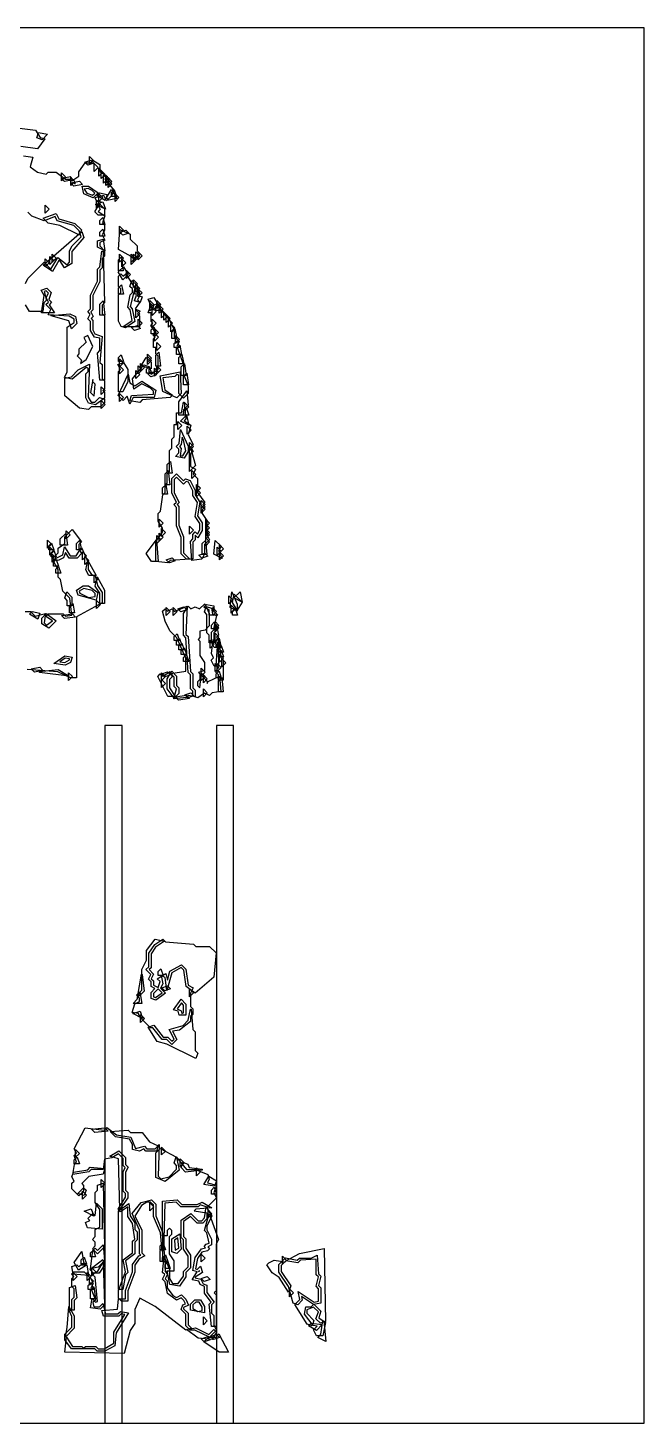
# Model space of a CAD drawing. Header units: millimetres. Extents: x 0 to 289, y 0 to 289.
# Drawn here: x 161.5 to 289.1, y 0 to 289.1 of the extents above; entities that cross this region are included whole.
import ezdxf

# ---------------------------------------------------------------- set-up
doc = ezdxf.new("R2010")
doc.units = ezdxf.units.MM
for name, color, linetype in [('CUT_OUTLINE', 5, 'Continuous'), ('CUT_SLOT', 1, 'Continuous'), ('ENG_D', 3, 'Continuous'), ('ENG_K', 2, 'Continuous'), ('ENG_L', 4, 'Continuous')]:
    doc.layers.add(name, color=color, linetype=linetype)

msp = doc.modelspace()

# ---------------------------------------------------------------- linework, layer by layer
at = {"layer": 'CUT_OUTLINE'}
msp.add_lwpolyline([(0, 0), (289.14, 0), (289.14, 289.14), (0, 289.14), (0, 0)], close=True, dxfattribs=at)
at = {"layer": 'CUT_SLOT'}
for points in [[(177.43, 0), (180.99, 0), (180.99, 144.57), (177.43, 144.57), (177.43, 0)], [(177.43, 0), (180.99, 0), (180.99, 144.57), (177.43, 144.57), (177.43, 0)], [(200.52, 0), (204.09, 0), (204.09, 144.57), (200.52, 144.57), (200.52, 0)]]:
    msp.add_lwpolyline(points, close=True, dxfattribs=at)
at = {"layer": 'ENG_D'}
for points in [[(163.68, 267.49), (165.54, 267.12), (164.39, 265.97), (163.3, 266.34), (163.68, 267.49)], [(175.13, 261.08), (173.9, 260.67), (173.28, 261.29), (174.51, 261.7), (175.13, 261.08)], [(175.17, 261.05), (175.99, 260.22), (175.17, 259.4), (175.17, 261.05)], [(168.42, 259.12), (169.24, 258.3), (168.42, 257.47), (168.42, 259.12)], [(169.07, 257.31), (168.42, 257.96), (170.19, 258.32), (170.84, 257.67), (169.07, 257.31)], [(170.34, 257), (172.12, 257.35), (172.77, 256.7), (170.99, 256.35), (170.34, 257)], [(170.35, 256.51), (170.35, 258.15), (171.17, 257.33), (170.35, 256.51)], [(176.13, 258.44), (176.13, 260.08), (176.96, 259.26), (176.13, 258.44)], [(176.61, 259.6), (177.44, 258.78), (176.61, 257.95), (176.61, 259.6)], [(177.92, 257.81), (177.1, 256.99), (177.1, 258.64), (177.92, 257.81)], [(178.4, 257.33), (177.58, 256.51), (177.58, 258.15), (178.4, 257.33)], [(178.06, 257.67), (178.88, 256.85), (178.06, 256.03), (178.06, 257.67)], [(176.02, 254.95), (174.98, 253.91), (173.03, 254.75), (172.71, 256.37), (174.04, 256.37), (176.02, 254.95)], [(175.74, 254.39), (176.29, 254.94), (177.89, 254.62), (177.47, 253.36), (175.74, 254.39)], [(178.22, 253.46), (177.76, 253.92), (178.78, 255.63), (179.89, 253.79), (178.22, 253.46)], [(165.05, 250.73), (165.05, 252.37), (165.87, 251.55), (165.05, 250.73)], [(175.35, 251.03), (176.33, 252.66), (177.34, 251.65), (177.34, 250.34), (176.03, 250.34), (175.35, 251.03)], [(175.65, 253.34), (176.47, 252.51), (175.65, 251.69), (175.65, 253.34)], [(167.87, 249.58), (171.2, 248.63), (172.55, 247.28), (172.18, 246.15), (168.1, 248.19), (165.65, 248.68), (164.6, 249.73), (167.34, 250.64), (167.87, 249.58)], [(176.96, 249.83), (177.43, 248.42), (176.37, 248.42), (176.37, 249.24), (176.96, 249.83)], [(169.07, 239.42), (168.05, 240.95), (167.84, 240.95), (166.58, 238.67), (164.65, 239.96), (172.63, 246.91), (173.03, 245.72), (170.59, 242.79), (170.59, 240.33), (169.07, 239.42)], [(176.37, 246.83), (176.96, 247.42), (177.43, 246.01), (176.37, 246.01), (176.37, 246.83)], [(181.13, 246.21), (180.51, 246.84), (181.74, 247.25), (182.36, 246.62), (181.13, 246.21)], [(177.34, 229.48), (177.34, 216.13), (176.39, 216.13), (175.88, 221.76), (176.37, 222.25), (176.37, 224.85), (175.26, 225.07), (174.45, 226.42), (174.45, 228.32), (173.91, 228.85), (174.39, 229.82), (173.86, 230.35), (174.45, 230.93), (174.45, 233.78), (175.89, 236.67), (175.89, 239.12), (176.38, 239.61), (176.75, 242.88), (177.07, 242.87), (177.34, 232.18), (176.86, 231.69), (176.86, 229.96), (177.34, 229.48)], [(177.05, 245.36), (177.4, 242.94), (175.89, 243.69), (175.89, 244.98), (177.05, 245.36)], [(181.29, 241.43), (180.47, 240.61), (180.47, 242.25), (181.29, 241.43)], [(182.88, 242.25), (183.7, 241.43), (182.88, 240.61), (182.88, 242.25)], [(183.84, 241.09), (183.84, 242.73), (184.67, 241.91), (183.84, 241.09)], [(181.14, 236.94), (180.17, 238.58), (181.24, 239.65), (182.22, 238.02), (181.14, 236.94)], [(164.23, 234.82), (165.35, 235.2), (166.29, 234.27), (165.81, 232.82), (166.35, 232.27), (165.84, 231.76), (166.94, 230.1), (164.29, 230.1), (164.8, 233.68), (164.23, 234.82)], [(180.23, 235.26), (180.86, 235.89), (181.25, 233.96), (180.23, 233.96), (180.23, 235.26)], [(181.12, 227.21), (183.09, 228.53), (182.66, 230.71), (182.14, 231.23), (182.66, 233.84), (183.12, 234.3), (183.12, 235.06), (182.6, 235.58), (183.01, 236.82), (184.08, 235.75), (184.08, 234.3), (184.62, 233.77), (184.14, 232.8), (184.63, 232.3), (183.71, 230.92), (184.73, 230.41), (184.18, 229.86), (184.57, 229.48), (184.57, 227.21), (181.12, 227.21)], [(185.15, 234.2), (184.32, 233.38), (184.32, 235.02), (185.15, 234.2)], [(187.46, 222.88), (187.46, 224.66), (187.84, 225.04), (187.36, 225.53), (187.87, 226.04), (186.91, 227.48), (187.36, 227.94), (186.98, 228.32), (186.98, 229.96), (187.12, 230.1), (186.4, 230.1), (186.78, 231.24), (188, 231.85), (190.79, 228.55), (191.79, 226.55), (191.79, 225.14), (192.81, 224.13), (192.3, 223.1), (193.72, 219.31), (193.72, 217.38), (194.69, 214.97), (194.69, 213.38), (193.72, 212.42), (192.76, 213.38), (192.76, 217.16), (192.34, 217.3), (191.9, 216.86), (189.42, 216.64), (189.85, 214.1), (191.45, 213.03), (190.94, 212.52), (185.16, 212.04), (184.65, 211.54), (182.56, 211.84), (182.94, 212.99), (187.46, 213.23), (187.46, 213.86), (186.83, 214.49), (185.06, 215.37), (183.42, 214.27), (183.11, 216.44), (185.45, 219.3), (186.49, 218.95), (186.49, 217.92), (187, 217.41), (188.42, 218.42), (188.42, 221.09), (187.94, 221.57), (187.94, 222.74), (188.08, 222.88), (187.46, 222.88)], [(187.56, 231.79), (186.73, 230.97), (186.73, 232.61), (187.56, 231.79)], [(188.18, 232.61), (189, 231.79), (188.18, 230.97), (188.18, 232.61)], [(171.58, 227.86), (170.49, 226.77), (169.92, 228.46), (166.26, 229.46), (166.26, 229.51), (170.16, 229.87), (171.29, 229.3), (171.58, 227.86)], [(182.16, 215.83), (181.1, 213.72), (180.23, 213.72), (180.23, 217.92), (180.66, 218.35), (180.13, 219.4), (181.3, 219.79), (182.16, 218.36), (182.16, 215.83)], [(180.23, 219.98), (180.23, 220.81), (180.82, 221.39), (181.29, 219.98), (180.23, 219.98)], [(186.25, 219.4), (186.25, 221.05), (187.07, 220.23), (186.25, 219.4)], [(176.31, 212.55), (177.34, 212.21), (177.34, 211.45), (176.47, 210.59), (174.55, 210.59), (174.05, 210.09), (172.18, 210.36), (169.14, 212.88), (169.14, 216.57), (170.47, 216.83), (171.89, 218.26), (174.22, 219.42), (173.97, 212.58), (174.58, 211.55), (175.31, 211.55), (176.31, 212.55)], [(176.61, 214.78), (177.44, 213.96), (176.61, 213.14), (176.61, 214.78)], [(180.47, 211.69), (180.47, 213.34), (181.29, 212.52), (180.47, 211.69)], [(194.7, 204.83), (195.7, 202.83), (195.22, 202.35), (195.7, 201.38), (195.17, 200.85), (195.17, 198.21), (196.21, 197.68), (195.7, 196.66), (196.61, 195.75), (196.61, 192.84), (198.14, 190.81), (197.68, 190.35), (198.16, 189.87), (197.58, 189.28), (197.58, 188.49), (198.54, 187.05), (198.54, 184.14), (199.07, 183.07), (198.06, 182.06), (198.06, 180.17), (197.49, 179.04), (195.43, 178.75), (195.16, 182.73), (195.65, 183.22), (195.65, 184.18), (196.13, 184.67), (196.57, 184.23), (197.09, 185.11), (197.09, 186.42), (196.12, 187.88), (196.6, 190.78), (195.65, 192.2), (195.65, 193.18), (194.76, 194.97), (194.27, 195.13), (193.72, 194.59), (192.28, 196.03), (191.79, 195.55), (191.79, 192.81), (192.81, 190.78), (192.38, 190.35), (192.76, 189.97), (192.76, 186.06), (193.72, 183.65), (193.72, 180.33), (194.99, 179.06), (190.94, 178.79), (190.44, 178.29), (187.94, 178.57), (187.94, 182.72), (189.38, 184.65), (189.38, 185.46), (188.42, 186.9), (188.42, 188.52), (188.92, 189.02), (189.4, 192.39), (189.87, 192.86), (189.87, 194.3), (190.35, 194.79), (190.35, 196.71), (190.83, 197.19), (190.83, 201.53), (191.31, 202.01), (191.31, 203.94), (191.79, 204.42), (191.79, 206.97), (192.42, 206.97), (192.28, 207.11), (192.28, 209.38), (193.28, 209.38), (193.72, 211.55), (193.83, 211.55), (194.21, 208.09), (193.86, 207.73), (195.2, 206.84), (194.7, 204.83)], [(192.86, 202.4), (193.25, 202), (193.04, 200.47), (193.59, 200.47), (194.19, 201.48), (193.73, 203.75), (193.4, 204.31), (193.23, 202.77), (192.86, 202.4)], [(194.93, 185.87), (195.75, 185.05), (194.93, 184.22), (194.93, 185.87)], [(169.66, 181.92), (168.18, 181.92), (168.18, 183.22), (169.32, 184.35), (169.66, 181.92)], [(169.39, 184.91), (170.21, 184.08), (169.39, 183.26), (169.39, 184.91)], [(171.55, 180.95), (171.55, 182.26), (172.18, 182.89), (172.57, 180.95), (171.55, 180.95)], [(166.84, 180.71), (166.01, 179.89), (166.01, 181.53), (166.84, 180.71)], [(166.49, 180.09), (167.32, 179.26), (166.49, 178.44), (166.49, 180.09)], [(174.8, 172.54), (173.04, 172.98), (172.09, 172.41), (172.23, 171.97), (174, 171.08), (175.41, 171.28), (175.41, 171.94), (174.8, 172.54)], [(203.94, 170.59), (203.12, 169.77), (203.12, 171.41), (203.94, 170.59)], [(204.81, 168.44), (203.83, 170.06), (204.18, 171.8), (205.83, 170.15), (204.81, 168.44)], [(189.88, 166.17), (189.36, 168.26), (189.87, 168.76), (190.4, 168.23), (191.36, 168.72), (191.85, 168.22), (194.46, 169.27), (194.21, 163.46), (194.68, 162.99), (195.16, 155.76), (195.65, 155.27), (195.65, 152.38), (196.13, 151.9), (196.13, 150.54), (194.76, 150.81), (194.31, 150.36), (191.72, 150.07), (192.25, 152.2), (191.79, 152.66), (191.79, 154.59), (191.05, 155.33), (194.2, 155.86), (194.2, 158.49), (192.31, 162.74), (190.87, 164.18), (189.88, 166.17)], [(198.54, 167.6), (198.02, 168.12), (198.39, 169.21), (199.47, 168.85), (199.71, 167.64), (200.51, 167.38), (200.01, 164.89), (200.57, 164.33), (199.99, 163.74), (199.99, 161.68), (199.02, 161.68), (199.02, 163.26), (198.54, 163.74), (198.54, 167.6)], [(204.42, 168.66), (203.6, 167.84), (203.6, 169.49), (204.42, 168.66)], [(204.43, 168.87), (204.9, 167.46), (203.84, 167.46), (203.84, 168.28), (204.43, 168.87)], [(200.23, 163.99), (200.23, 165.63), (201.05, 164.81), (200.23, 163.99)], [(200.95, 156.86), (200.08, 156.86), (199.45, 158.11), (199.93, 158.59), (199.5, 159.46), (199.83, 162.41), (200.95, 160.54), (200.95, 156.86)], [(200.23, 162.06), (200.23, 163.7), (201.05, 162.88), (200.23, 162.06)], [(200.47, 162.02), (201.1, 162.65), (201.48, 160.71), (200.47, 160.71), (200.47, 162.02)], [(201.54, 160.19), (202.01, 158.78), (200.95, 158.78), (200.95, 159.61), (201.54, 160.19)], [(168.09, 157.73), (169.09, 157.59), (170.11, 158.2), (170.11, 158.35), (169.2, 158.53), (168.09, 157.73)], [(198.16, 155.65), (197.34, 154.83), (197.34, 156.47), (198.16, 155.65)], [(200.71, 157.44), (201.53, 156.62), (200.71, 155.79), (200.71, 157.44)], [(201.67, 158.4), (202.5, 157.58), (201.67, 156.76), (201.67, 158.4)], [(192, 150.59), (190.44, 150.59), (188.37, 154.74), (188.9, 155.27), (189.42, 154.76), (190.96, 155.79), (191.35, 154.62), (190.83, 154.11), (190.83, 152.35), (192, 150.59)], [(197.34, 155.51), (198.16, 154.69), (197.34, 153.87), (197.34, 155.51)], [(197.82, 153.38), (197.82, 155.03), (198.64, 154.21), (197.82, 153.38)], [(200.47, 154.45), (200.47, 155.27), (201.06, 155.86), (201.53, 154.45), (200.47, 154.45)], [(200.95, 151.56), (200.95, 153.82), (201.62, 154.49), (201.94, 151.56), (200.95, 151.56)], [(198.64, 151.31), (197.82, 150.49), (197.82, 152.14), (198.64, 151.31)], [(185.05, 89.73), (185.05, 94.03), (186.01, 95.95), (186.01, 97.91), (187.84, 100.26), (189.76, 99.87), (187.87, 98.61), (186.98, 97.27), (186.98, 94.35), (186.59, 93.97), (187.51, 93.05), (187.03, 92.09), (187.46, 91.66), (187.46, 90.75), (188.45, 90.25), (188.87, 91.49), (188.27, 92.09), (190.02, 93.14), (190.36, 91.79), (190.87, 93.65), (193.28, 94.99), (194.19, 94.08), (194.67, 90.76), (195.73, 90.22), (195.17, 89.09), (195.17, 86.36), (195.65, 85.88), (195.65, 84.71), (195.17, 84.23), (195.17, 83.25), (192.86, 81.45), (191.44, 81.25), (192.33, 79.47), (191.31, 78.45), (190.25, 79.51), (189.27, 79.51), (187.34, 81.92), (186.88, 81.92), (184.6, 84.2), (184.38, 84.85), (183.05, 85.11), (183.65, 86.91), (184.57, 87.37), (184.57, 88.09), (183.98, 88.67), (185.05, 89.73)], [(189.48, 92.76), (188.42, 92.76), (188.42, 93.59), (189.01, 94.17), (189.48, 92.76)], [(188.42, 90.01), (187.46, 89.05), (187.46, 88.36), (187.9, 88.21), (189.25, 89.18), (188.42, 90.01)], [(193.72, 86.64), (193.27, 87.09), (192.39, 85.87), (193.2, 85.47), (193.39, 84.88), (193.72, 84.99), (193.72, 86.64)], [(191.76, 53.91), (192.19, 55.19), (194.32, 52.53), (196.18, 52.53), (198.73, 51.5), (199.04, 50.58), (198.65, 49.8), (200.54, 49.32), (200.01, 47.73), (200.52, 46.7), (198.61, 44.78), (197.16, 45.26), (196.71, 44.82), (193.14, 44.82), (192.19, 45.77), (189.86, 45.56), (189.59, 35.67), (189.25, 35.66), (188.91, 39.46), (187.46, 42.84), (187.46, 45.2), (186.88, 45.78), (186.08, 45.78), (184.98, 45.12), (183.64, 42.88), (185.05, 40.05), (185.05, 35.28), (185.7, 34.63), (184.49, 34.03), (183.6, 32.7), (183.6, 31.28), (182.16, 27.42), (182.16, 25.3), (180.85, 25.3), (180.23, 25.92), (180.23, 27.51), (181.67, 31.34), (181.17, 33.83), (183.12, 35.3), (183.12, 37.69), (183.59, 38.15), (183.13, 41.35), (182.16, 42.82), (182.16, 44.72), (182.13, 44.75), (180.68, 43.78), (180.17, 44.3), (181.67, 46.81), (181.67, 47.61), (181.19, 48.09), (181.19, 52.1), (181.62, 52.96), (181.19, 53.39), (181.19, 54.84), (180.2, 55.83), (178.87, 54.95), (177.32, 54.72), (177.07, 52.53), (174.55, 52.53), (174.08, 52.06), (170.79, 51.51), (171.09, 53.6), (171.52, 54.04), (171.04, 55.48), (171.5, 55.95), (171.04, 56.87), (173.35, 61.22), (177.25, 60.73), (177.8, 61.28), (179.84, 59.74), (182.81, 59.25), (183.75, 56.91), (185.6, 57.37), (186.11, 56.86), (187.84, 56.86), (188.69, 57.71), (188.42, 51.18), (188.98, 50.62), (190.71, 51.06), (192.28, 52.63), (192.28, 53.39), (191.76, 53.91)], [(189.97, 56.38), (189.14, 55.56), (189.14, 57.2), (189.97, 56.38)], [(175.41, 38.65), (175.41, 40.15), (176.37, 40.63), (176.37, 44.26), (175.41, 45.71), (175.41, 47.81), (175.89, 48.29), (175.89, 49.33), (177.09, 49.73), (177.34, 36.53), (175.89, 35.08), (174.83, 36.14), (175.41, 36.72), (175.41, 37.49), (174.83, 38.07), (175.41, 38.65)], [(173.15, 47.16), (171.83, 47.6), (173, 48.77), (173.52, 48.25), (173.15, 47.16)], [(186.73, 43.99), (186.73, 45.64), (187.56, 44.82), (186.73, 43.99)], [(199.5, 36.96), (198.71, 36.56), (199.12, 36.14), (198.66, 35.68), (197.48, 35.44), (196.6, 34.12), (196.17, 31.97), (196.55, 31.84), (197.2, 32.49), (197.62, 31.22), (196.13, 30.23), (196.13, 30.07), (197.26, 29.85), (197.75, 28.87), (198.54, 28.61), (198.54, 27.07), (200.06, 25.04), (199.5, 24.48), (199.5, 22.75), (199.99, 22.27), (199.99, 20.3), (200.52, 19.23), (199.07, 17.78), (196.07, 19.28), (195.07, 19.28), (194.2, 20.14), (194.2, 22.55), (193.2, 23.55), (193.53, 24.53), (194.1, 24.72), (193.76, 25.4), (193.19, 25.97), (192.25, 25.5), (190.37, 26.85), (189.89, 29.28), (189.33, 29.83), (189.81, 30.79), (189.37, 31.23), (189.73, 34.43), (190.83, 31.85), (190.83, 29.94), (191.45, 28.91), (192.63, 28.91), (193.72, 30.44), (193.72, 31.42), (194.69, 32.39), (194.69, 34.62), (193.72, 36.07), (193.72, 37.97), (193.24, 38.45), (193.24, 42.05), (195.19, 43.44), (196.71, 41.92), (197.48, 41.92), (198.07, 42.52), (198.4, 44.8), (199.54, 42.9), (198.54, 40.9), (198.54, 40.05), (199.5, 38.13), (199.5, 36.96)], [(193.25, 36.05), (192.34, 35.14), (191.31, 35.49), (191.31, 38.21), (192.96, 39.2), (193.25, 36.05)], [(173.63, 32.72), (171.95, 31.72), (171.03, 33.26), (172.67, 35.57), (172.99, 33.36), (173.63, 32.72)], [(174.45, 34.46), (174.45, 35.28), (175.03, 35.87), (175.5, 34.46), (174.45, 34.46)], [(189.57, 36.43), (189.89, 33.49), (188.9, 33.49), (188.9, 35.76), (189.57, 36.43)], [(197.34, 35.04), (198.16, 34.21), (197.34, 33.39), (197.34, 35.04)], [(221.7, 28.51), (222.15, 28.05), (222.15, 24.86), (220.66, 24.56), (218.17, 26.22), (218.32, 25.46), (217.4, 24.54), (216.41, 24.87), (215.43, 28.33), (213.48, 31.25), (213.48, 32.87), (214.85, 34.24), (217.26, 33.75), (217.72, 34.21), (220.17, 34.21), (221.41, 34.83), (221.66, 30.95), (222.18, 30.43), (221.7, 28.51)], [(176.26, 31.08), (175.07, 31.08), (174.32, 31.83), (176.98, 33.89), (177.36, 32.73), (176.26, 31.08)], [(176.27, 24.09), (176.99, 24.81), (177.53, 22.65), (180.13, 22.65), (180.63, 23.15), (182.3, 22.82), (179.74, 18.71), (179.49, 15.99), (177.39, 14.94), (175.79, 14.94), (175.31, 15.42), (170.47, 15.42), (169.14, 17.27), (169.14, 18.41), (170.59, 19.86), (170.59, 22.11), (170.06, 23.18), (170.59, 23.71), (170.59, 25.64), (171.07, 26.12), (171.07, 27.85), (170.59, 28.33), (170.59, 29.98), (170.97, 30.36), (170.49, 30.84), (170.97, 31.32), (173.1, 31.32), (174.4, 30.02), (174.96, 28.91), (174.47, 27.94), (175.45, 25.48), (174.95, 24.98), (175.13, 24.09), (176.27, 24.09)], [(198.61, 30.39), (199.23, 29.77), (197.99, 29.36), (197.37, 29.98), (198.61, 30.39)], [(197.58, 24.03), (196.96, 25.06), (196.23, 25.06), (195.65, 24.48), (195.65, 23.75), (196.66, 23.14), (197.58, 23.33), (197.58, 24.03)], [(221.28, 18.07), (220.66, 19.32), (221.42, 20.09), (220.57, 20.26), (218.76, 22.59), (219.06, 24.09), (220.13, 24.09), (220.71, 24.68), (222.19, 23.2), (221.72, 21.78), (223.14, 20.83), (222.59, 18.07), (221.28, 18.07)], [(198.61, 17.86), (199.23, 17.24), (197.99, 16.83), (197.37, 17.45), (198.61, 17.86)], [(200.53, 18.35), (201.16, 17.72), (199.92, 17.31), (199.3, 17.94), (200.53, 18.35)]]:
    msp.add_lwpolyline(points, close=True, dxfattribs=at)
msp.add_lwpolyline([(160.9, 168.18), (162.02, 168.18), (162.95, 167.24), (165.1, 167.78), (164.82, 165.86), (165.32, 165.36), (166.55, 166.25), (165.15, 167.18), (165.67, 167.7), (168.76, 167.7), (169.23, 167.23), (170.56, 167.42), (170.12, 170.96), (168.68, 172.4), (168.2, 174.81), (167.7, 175.31), (167.7, 176.8), (166.65, 178.89), (168.69, 179.91), (169.02, 181.57), (170.24, 179.75), (171.43, 179.75), (172.56, 181.45), (173.96, 178.35), (173.96, 176.92), (174.61, 175.85), (175.37, 175.6), (175.87, 173.58), (176.86, 172.11), (176.86, 169.97), (171.55, 167.07), (171.55, 154.45), (170.3, 154.45), (167.64, 155.66), (161.34, 156.14)], dxfattribs=at)
at = {"layer": 'ENG_K'}
for points in [[(180.47, 248.03), (181.29, 247.21), (180.47, 246.39), (180.47, 248.03)], [(165.05, 239.64), (165.05, 241.29), (165.87, 240.47), (165.05, 239.64)], [(166.84, 240.95), (166.01, 240.12), (166.01, 241.77), (166.84, 240.95)], [(166.49, 240.61), (166.49, 242.25), (167.32, 241.43), (166.49, 240.61)], [(180.23, 241.05), (180.89, 241.71), (181.22, 238.78), (180.23, 238.78), (180.23, 241.05)], [(182.88, 241.77), (183.7, 240.95), (182.88, 240.12), (182.88, 241.77)], [(184.18, 241.43), (183.36, 240.61), (183.36, 242.25), (184.18, 241.43)], [(183.36, 235.31), (183.36, 236.95), (184.18, 236.13), (183.36, 235.31)], [(183.6, 234.78), (184.19, 235.37), (184.66, 233.96), (183.6, 233.96), (183.6, 234.78)], [(177.04, 232.56), (177.37, 229.62), (176.37, 229.62), (176.37, 231.89), (177.04, 232.56)], [(185.11, 233.39), (184.72, 232.21), (183.54, 232.6), (183.93, 233.78), (185.11, 233.39)], [(187.38, 230.65), (186.41, 232.9), (187.56, 233.29), (188.48, 231.75), (187.38, 230.65)], [(187.94, 230.59), (187.94, 231.41), (188.53, 232), (189, 230.59), (187.94, 230.59)], [(184.67, 229.86), (183.84, 229.04), (183.84, 230.69), (184.67, 229.86)], [(187.22, 231.17), (188.04, 230.35), (187.22, 229.52), (187.22, 231.17)], [(184.77, 226.87), (183.54, 226.46), (182.91, 227.08), (184.15, 227.49), (184.77, 226.87)], [(188.52, 226.01), (187.7, 225.19), (187.7, 226.83), (188.52, 226.01)], [(189, 223.12), (188.18, 222.29), (188.18, 223.94), (189, 223.12)], [(184.93, 219.13), (185.96, 220.86), (186.98, 219.84), (186.98, 218.45), (184.93, 219.13)], [(188.93, 219.02), (187.94, 219.02), (187.94, 221.29), (188.6, 221.96), (188.93, 219.02)], [(184.67, 217.33), (183.84, 216.51), (183.84, 218.16), (184.67, 217.33)], [(185.15, 218.3), (184.32, 217.48), (184.32, 219.12), (185.15, 218.3)], [(185.63, 218.78), (184.81, 217.96), (184.81, 219.6), (185.63, 218.78)], [(176.61, 210.25), (176.61, 211.89), (177.44, 211.07), (176.61, 210.25)], [(194.7, 210.98), (193.72, 210.01), (193.72, 208.9), (192.76, 208.9), (192.76, 211.63), (194.37, 213.89), (194.7, 210.98)], [(194.44, 206.59), (195.27, 205.77), (194.44, 204.95), (194.44, 206.59)], [(194.93, 203.22), (195.75, 202.4), (194.93, 201.57), (194.93, 203.22)], [(196.16, 198.47), (194.93, 197.24), (194.93, 202.37), (195.09, 202.4), (196.16, 198.47)], [(189.87, 196.71), (190.53, 197.38), (190.86, 194.44), (189.87, 194.44), (189.87, 196.71)], [(190.35, 196.85), (190.35, 198.64), (191, 199.29), (191.35, 196.85), (190.35, 196.85)], [(195.41, 195.79), (195.41, 197.44), (196.23, 196.61), (195.41, 195.79)], [(190.01, 194.45), (190.4, 192.52), (189.38, 192.52), (189.38, 193.82), (190.01, 194.45)], [(196.37, 194.54), (197.19, 193.72), (196.37, 192.9), (196.37, 194.54)], [(188.66, 185.67), (188.66, 187.32), (189.48, 186.49), (188.66, 185.67)], [(189.14, 183.74), (189.14, 185.39), (189.97, 184.57), (189.14, 183.74)], [(165.53, 181.33), (165.53, 182.98), (166.35, 182.16), (165.53, 181.33)], [(189, 183.12), (188.18, 182.3), (188.18, 183.94), (189, 183.12)], [(189.48, 183.6), (188.66, 182.78), (188.66, 184.42), (189.48, 183.6)], [(198.3, 184.91), (199.12, 184.08), (198.3, 183.26), (198.3, 184.91)], [(200.28, 182.92), (201.48, 181.72), (200.98, 180.71), (201.73, 179.21), (199.97, 180.09), (200.28, 182.92)], [(172.76, 178.92), (172.76, 180.57), (173.58, 179.75), (172.76, 178.92)], [(174.06, 178.78), (173.24, 177.96), (173.24, 179.61), (174.06, 178.78)], [(191.38, 179.3), (192, 178.68), (190.77, 178.27), (190.14, 178.89), (191.38, 179.3)], [(196.89, 179.85), (198.12, 180.26), (198.75, 179.64), (197.51, 179.23), (196.89, 179.85)], [(167.79, 177.58), (166.74, 177.58), (166.74, 178.4), (167.32, 178.99), (167.79, 177.58)], [(167.22, 176.13), (167.22, 176.96), (167.8, 177.54), (168.27, 176.13), (167.22, 176.13)], [(174.06, 175.65), (173.47, 176.82), (173.86, 178.75), (175.58, 175.65), (174.06, 175.65)], [(175.99, 174.93), (175.17, 174.11), (175.17, 175.75), (175.99, 174.93)], [(177.34, 172.58), (177.34, 169.87), (176.37, 169.87), (176.37, 171.96), (175.39, 173.43), (175.78, 175.38), (177.34, 172.58)], [(169.63, 169.39), (169.63, 170.49), (169.11, 171.01), (169.52, 172.24), (170.59, 171.17), (170.59, 169.39), (169.63, 169.39)], [(204.81, 168.27), (203.34, 169), (203.7, 172.25), (204.81, 169.68), (204.81, 168.27)], [(204.16, 171.01), (205.43, 172.28), (205.86, 170.15), (204.16, 171.01)], [(163.5, 166.62), (161.77, 167.65), (162.32, 168.2), (163.92, 167.88), (163.5, 166.62)], [(169.06, 166.72), (168.39, 167.39), (170.68, 167.71), (171.34, 167.05), (169.06, 166.72)], [(171.13, 167.94), (170.11, 167.94), (170.11, 169.24), (170.74, 169.87), (171.13, 167.94)], [(175.65, 168.8), (175.65, 170.45), (176.47, 169.63), (175.65, 168.8)], [(190.93, 168.18), (190.11, 167.36), (190.11, 169), (190.93, 168.18)], [(191.55, 169), (192.38, 168.18), (191.55, 167.36), (191.55, 169)], [(192.55, 168.77), (193.79, 169.18), (194.41, 168.56), (193.17, 168.15), (192.55, 168.77)], [(200.81, 167.46), (199.02, 167.46), (199.02, 168.51), (197.89, 169.08), (198.46, 169.65), (199.99, 169.34), (199.99, 168.28), (200.81, 167.46)], [(199.5, 164.57), (199.5, 165.39), (200.09, 165.98), (200.56, 164.57), (199.5, 164.57)], [(200.08, 160.71), (199.5, 161.86), (199.5, 163.94), (200.62, 165.06), (200.97, 163.28), (200.57, 162.88), (200.95, 162.5), (200.95, 160.71), (200.08, 160.71)], [(192.38, 163.57), (192.85, 162.16), (191.79, 162.16), (191.79, 162.98), (192.38, 163.57)], [(193.33, 161.19), (192.28, 161.19), (192.28, 162.02), (192.86, 162.6), (193.33, 161.19)], [(200.95, 153.97), (200.95, 155.07), (200.42, 155.6), (200.9, 156.57), (200.46, 157), (200.79, 161.91), (201.06, 161.92), (201.42, 158.65), (201.91, 158.16), (201.91, 153.97), (200.95, 153.97)], [(192.76, 161.05), (193.34, 161.64), (193.81, 160.23), (192.76, 160.23), (192.76, 161.05)], [(193.83, 160.68), (194.3, 159.27), (193.24, 159.27), (193.24, 160.09), (193.83, 160.68)], [(194.78, 157.82), (193.72, 157.82), (193.72, 158.64), (194.31, 159.23), (194.78, 157.82)], [(162.15, 156.28), (163.92, 156.64), (164.57, 155.99), (162.8, 155.63), (162.15, 156.28)], [(170.01, 154.79), (163.84, 155.56), (163.85, 155.78), (167.76, 156.14), (170.01, 154.79)], [(189.14, 155.51), (189.97, 154.69), (189.14, 153.87), (189.14, 155.51)], [(189.14, 154.07), (189.97, 153.24), (189.14, 152.42), (189.14, 154.07)], [(190.41, 155.69), (191.04, 155.06), (189.8, 154.65), (189.18, 155.28), (190.41, 155.69)], [(192.01, 150.52), (194.29, 150.85), (194.96, 150.18), (192.67, 149.85), (192.01, 150.52)], [(194, 150.94), (195.23, 151.35), (195.85, 150.73), (194.62, 150.32), (194, 150.94)], [(184.2, 88.21), (185, 93.01), (185.16, 93), (185.54, 89.54), (184.2, 88.21)], [(184.11, 87.83), (184.62, 89.36), (185.1, 86.98), (183.26, 86.98), (184.11, 87.83)], [(184.72, 85.36), (185.22, 83.86), (183.21, 84.86), (184.72, 85.36)], [(184.81, 83.03), (184.81, 84.67), (185.63, 83.85), (184.81, 83.03)], [(191.74, 79.56), (190.72, 81.6), (193.6, 82.38), (194.7, 83.49), (195.16, 85.78), (195.32, 85.77), (195.64, 81.55), (196.13, 81.06), (196.13, 77.2), (196.65, 76.69), (196.27, 75.56), (190.26, 78.56), (188.27, 79.06), (186.37, 82.05), (187.54, 82.44), (189.5, 79.99), (190.45, 79.99), (191.31, 79.13), (191.74, 79.56)], [(185.91, 56.38), (185.48, 56.81), (184.6, 56.37), (183.12, 56.67), (183.12, 57.76), (182.49, 58.81), (179.63, 59.29), (178.48, 60.44), (182.25, 60.73), (182.74, 60.24), (185.17, 60.24), (186.65, 58.26), (188.48, 57.48), (188.11, 56.38), (185.91, 56.38)], [(171.07, 53.73), (171.07, 54.55), (171.66, 55.14), (172.13, 53.73), (171.07, 53.73)], [(172.14, 55.9), (171.31, 55.08), (171.31, 56.72), (172.14, 55.9)], [(181.67, 53.59), (182.21, 53.06), (181.67, 51.99), (181.67, 48.29), (182.16, 47.81), (182.16, 46.67), (180.49, 44.33), (180.23, 54.76), (178.45, 55.35), (180.27, 56.44), (181.67, 55.04), (181.67, 53.59)], [(193, 53.15), (193, 54.79), (193.82, 53.97), (193, 53.15)], [(194.63, 53.68), (194.87, 52.98), (197.58, 52.6), (197.58, 52.42), (194.11, 52.03), (193.2, 52.94), (193.57, 54.04), (194.63, 53.68)], [(196.37, 52.87), (197.19, 52.04), (196.37, 51.22), (196.37, 52.87)], [(177.44, 49.64), (176.61, 48.81), (176.61, 50.46), (177.44, 49.64)], [(187.05, 46.29), (187.94, 45.4), (187.94, 42.94), (189.38, 39.56), (189.38, 33.83), (189.87, 33.35), (189.87, 31.42), (190.4, 30.89), (189.92, 29.93), (190.35, 29.5), (190.35, 28.03), (191.47, 26.45), (192.28, 26.05), (193.29, 26.56), (194.16, 25.68), (194.77, 24.47), (193.72, 23.95), (193.72, 23.71), (194.69, 22.75), (194.69, 20.34), (195.37, 19.65), (194.16, 19.25), (187.8, 24.13), (184.68, 25.92), (183.6, 23.56), (183.6, 20.65), (182.62, 19.18), (181.38, 14.45), (169.12, 14.7), (169.46, 17.79), (170.72, 15.9), (172.62, 15.9), (173, 15.52), (173.38, 15.9), (175.51, 15.9), (175.99, 15.42), (177.27, 15.42), (179.26, 16.53), (179.26, 18.86), (181.53, 22.48), (180.79, 22.63), (180.33, 22.17), (177.16, 22.17), (176.77, 23.35), (180.01, 23.6), (180.25, 25.78), (181.67, 25.78), (181.67, 27.51), (183.12, 31.37), (183.12, 32.85), (184.42, 34.66), (184.84, 34.8), (184.57, 35.08), (184.57, 39.95), (183.08, 43.41), (184.91, 45.75), (187.05, 46.29)], [(172.76, 48.05), (173.58, 47.23), (172.76, 46.4), (172.76, 48.05)], [(199.5, 48.29), (200.09, 48.88), (200.56, 47.47), (199.5, 47.47), (199.5, 48.29)], [(196.57, 31.32), (195.61, 31.64), (196.15, 34.31), (197.44, 36.12), (198.29, 36.29), (197.96, 36.62), (198.41, 37.08), (198.99, 37.27), (198.56, 39.4), (198.03, 39.93), (198.99, 43.44), (200.97, 38.06), (200.47, 37.05), (200.47, 27.37), (200.09, 26.99), (200.47, 26.6), (200.47, 20), (199.53, 20), (199.01, 24.67), (199.43, 25.08), (198.06, 26.91), (198.06, 28.28), (197.14, 28.74), (196.91, 29.43), (195.51, 29.71), (196.45, 31.28), (196.57, 31.32)], [(177.05, 36.92), (177.35, 33.64), (176.01, 32.31), (174.4, 31.98), (174.94, 35.77), (175.41, 36.24), (175.89, 35.76), (177.05, 36.92)], [(217.8, 25.62), (217.47, 27.27), (220.76, 25.07), (221.67, 25.26), (221.67, 27.85), (221.16, 28.36), (221.65, 30.29), (221.19, 30.74), (221.19, 33.96), (217.92, 33.74), (217.42, 33.24), (214.9, 33.6), (217.73, 35.17), (222.87, 36.19), (223.12, 21.03), (222.09, 20.69), (221.15, 21.62), (221.64, 23.07), (220.65, 24.05), (219.26, 23.45), (219.26, 22.75), (220.74, 21.27), (220.38, 20.18), (219.34, 20.52), (216.79, 24.61), (217.8, 25.62)], [(213.54, 30.19), (212.1, 31.15), (211, 32.8), (211.41, 33.21), (212.48, 33.74), (214.71, 33.42), (213.96, 32.67), (213.96, 31.4), (215.91, 28.47), (215.48, 27.15), (213.54, 30.19)], [(214.2, 34.56), (215.02, 33.73), (214.2, 32.91), (214.2, 34.56)], [(196.78, 31.39), (197.03, 31.48), (196.99, 31.6), (196.78, 31.39)], [(171.07, 25.44), (171.07, 23.37), (170.11, 23.37), (170.11, 28.12), (171.28, 28.51), (171.57, 25.93), (171.07, 25.44)], [(216.47, 26.99), (215.65, 26.16), (215.65, 27.81), (216.47, 26.99)], [(171.07, 22.23), (171.07, 19.66), (169.23, 17.82), (169.63, 19.79), (169.92, 24.16), (171.07, 22.23)], [(223.16, 16.94), (221.51, 17.76), (222.17, 18.43), (222.56, 21.21), (222.77, 21.2), (223.16, 16.94)], [(194.35, 19.41), (196.16, 19.77), (198.97, 18.36), (199.99, 19.38), (200.53, 18.83), (199.63, 17.34), (196.76, 17.6), (194.35, 19.41)]]:
    msp.add_lwpolyline(points, close=True, dxfattribs=at)
at = {"layer": 'ENG_L'}
for points in [[(159.14, 268.4), (163.02, 267.92), (164, 266.45), (164.95, 266.13), (163.47, 264.06), (160.02, 264.55)], [(160.57, 262.62), (162.46, 262.35), (161.95, 260.32), (163.47, 259.24), (165.22, 258.8), (165.67, 259.26), (167.3, 259.26), (169.23, 257.81), (170.21, 257.81), (170.57, 257.45), (172.04, 258.42), (172.04, 259.34), (173.36, 261.19), (174.35, 261.19), (174.89, 261.73), (176.37, 260.84), (176.37, 259.39), (177.96, 258.33), (177.42, 257.8), (179.31, 255.43), (178.74, 254.3), (177.75, 253.31), (177.21, 254.4), (175.34, 253.93), (175.33, 253.94), (175.58, 253.43), (176.58, 253.1), (175.94, 252.47), (176.43, 251.5), (176.03, 251.1), (177.38, 250.2), (176.89, 248.72), (177.34, 248.28), (177.34, 247.15), (176.88, 246.25), (177.42, 245.18), (176.37, 244.65), (176.37, 243.94), (177.34, 242.97), (177.34, 241.81), (176.86, 241.33), (176.86, 239.4), (176.37, 238.92), (176.37, 236.55), (174.93, 233.66), (174.93, 230.73), (174.5, 230.3), (174.98, 229.33), (174.55, 228.9), (174.93, 228.52), (174.93, 226.55), (175.34, 225.72), (176.87, 225.21), (176.38, 219.83), (176.86, 219.36), (176.86, 216.47), (177.34, 215.99), (177.34, 214.34), (176.96, 213.96), (177.34, 213.58), (177.34, 212.39), (175.46, 211.05), (174.04, 211.34), (173.48, 212.46), (173.48, 217.43), (173.96, 217.92), (173.96, 218.61), (173.53, 218.75), (170.66, 216.35), (169.03, 216.68), (169.63, 217.87), (169.63, 227.1), (171.07, 228.07), (171.07, 228.76), (170.04, 229.39), (165.63, 229.64), (166.2, 230.78), (165.19, 231.79), (165.72, 232.32), (165.26, 233.24), (165.72, 234.15), (165.22, 234.65), (164.85, 234.52), (165.32, 232.68), (164.79, 232.16), (164.53, 230.35), (161.78, 230.35), (160.95, 231.72)], [(160.95, 236.19), (161.48, 237.23), (164.81, 240.57), (166.21, 239.17), (167.63, 241.54), (169.6, 240.06), (170.11, 240.57), (170.11, 242.93), (170.63, 243.98), (172.48, 245.83), (172.07, 247.08), (170.95, 248.2), (167.53, 249.18), (167.1, 250.04), (164.81, 249.12), (162.26, 250.14), (161.43, 250.97)]]:
    msp.add_lwpolyline(points, dxfattribs=at)
for points in [[(174.2, 262.49), (175.03, 261.67), (174.2, 260.85), (174.2, 262.49)], [(178.4, 257.81), (177.58, 256.99), (177.58, 258.64), (178.4, 257.81)], [(178.06, 256.51), (178.06, 258.15), (178.88, 257.33), (178.06, 256.51)], [(171, 257.02), (171.15, 256.87), (171.34, 256.91), (171, 257.02)], [(174.86, 254.47), (175.31, 254.92), (174.78, 255.45), (173.93, 255.87), (173.14, 255.72), (173.64, 254.88), (174.86, 254.47)], [(176.96, 253.96), (176.13, 253.14), (176.13, 254.78), (176.96, 253.96)], [(178.78, 255.02), (179.37, 255.61), (179.84, 254.2), (178.78, 254.2), (178.78, 255.02)], [(179.51, 254.78), (180.33, 253.96), (179.51, 253.14), (179.51, 254.78)], [(177.51, 251.56), (175.5, 252.56), (177.01, 253.06), (177.51, 251.56)], [(184.08, 243.94), (184.08, 242.97), (184.67, 242.39), (183.65, 241.37), (180.22, 243.22), (180.49, 247.33), (182.64, 246.41), (182.64, 245.38), (184.08, 243.94)], [(181.77, 240.47), (180.95, 239.64), (180.95, 241.29), (181.77, 240.47)], [(185.15, 241.91), (184.32, 241.09), (184.32, 242.73), (185.15, 241.91)], [(180.71, 235.06), (180.23, 235.55), (180.23, 237.67), (180.71, 238.16), (181.19, 237.67), (181.72, 238.2), (183.62, 235.21), (182.66, 231.38), (183.1, 230.95), (183.63, 228.31), (181.71, 226.95), (180.78, 227.26), (180.23, 228.36), (180.23, 233.82), (180.71, 234.3), (180.71, 235.06)], [(181.92, 238.88), (182.74, 238.06), (181.92, 237.23), (181.92, 238.88)], [(184.67, 235.16), (183.84, 234.34), (183.84, 235.99), (184.67, 235.16)], [(186.73, 230.49), (186.73, 232.13), (187.56, 231.31), (186.73, 230.49)], [(188.66, 231.65), (189.48, 230.83), (188.66, 230), (188.66, 231.65)], [(184.32, 228.76), (185.15, 227.94), (184.32, 227.11), (184.32, 228.76)], [(187.22, 227.11), (187.22, 228.76), (188.04, 227.94), (187.22, 227.11)], [(189.97, 229.86), (189.14, 229.04), (189.14, 230.69), (189.97, 229.86)], [(189.63, 228.56), (189.63, 230.2), (190.45, 229.38), (189.63, 228.56)], [(190.11, 229.72), (190.93, 228.9), (190.11, 228.08), (190.11, 229.72)], [(191.41, 227.94), (190.59, 227.11), (190.59, 228.76), (191.41, 227.94)], [(186.98, 225.77), (186.98, 226.59), (187.56, 227.18), (188.03, 225.77), (186.98, 225.77)], [(187.7, 224.22), (187.7, 225.87), (188.52, 225.04), (187.7, 224.22)], [(191.07, 226.15), (191.07, 227.79), (191.89, 226.97), (191.07, 226.15)], [(191.31, 226.11), (191.94, 226.74), (192.33, 224.8), (191.31, 224.8), (191.31, 226.11)], [(173.53, 224.03), (172.04, 222.54), (172.04, 221.57), (171.65, 221.19), (172.54, 220.3), (172.39, 219.57), (173.53, 220.39), (174.9, 223.12), (173.86, 225.42), (173.07, 224.95), (173.53, 224.03)], [(191.79, 222.88), (191.79, 223.7), (192.38, 224.29), (192.85, 222.88), (191.79, 222.88)], [(192.03, 225.39), (192.86, 224.56), (192.03, 223.74), (192.03, 225.39)], [(192.28, 222.74), (192.91, 223.36), (193.29, 221.43), (192.28, 221.43), (192.28, 222.74)], [(180.47, 218.92), (180.47, 220.57), (181.29, 219.74), (180.47, 218.92)], [(186.25, 221.53), (187.07, 220.71), (186.25, 219.88), (186.25, 221.53)], [(193.77, 219.5), (192.76, 219.5), (192.76, 220.81), (193.39, 221.44), (193.77, 219.5)], [(182.25, 217.38), (182.61, 215.56), (183.59, 214.97), (185.04, 215.94), (187.97, 214.08), (187.65, 212.52), (183.27, 212.52), (182.59, 211.16), (182.05, 212.79), (181.19, 211.93), (180.18, 212.95), (182.25, 217.38)], [(180.47, 217.48), (180.47, 219.12), (181.29, 218.3), (180.47, 217.48)], [(186.01, 218.4), (186.6, 218.99), (187.07, 217.58), (186.01, 217.58), (186.01, 218.4)], [(186.91, 216.82), (186.29, 217.44), (187.52, 217.85), (188.14, 217.23), (186.91, 216.82)], [(187.7, 218.64), (188.52, 217.82), (187.7, 216.99), (187.7, 218.64)], [(189, 218.3), (188.18, 217.48), (188.18, 219.12), (189, 218.3)], [(192.33, 212.47), (189.41, 213.79), (188.87, 217.04), (192.98, 217.87), (193.25, 213.39), (192.33, 212.47)], [(193.89, 219.53), (194.24, 217.09), (193.24, 217.09), (193.24, 218.88), (193.89, 219.53)], [(193.72, 215.17), (193.72, 216.95), (194.37, 217.6), (194.72, 215.17), (193.72, 215.17)], [(175.4, 215.31), (174.94, 215.78), (174.89, 216.25), (174.46, 213.56), (175.21, 212.82), (175.4, 215.31)], [(194.79, 210.59), (193.96, 209.77), (193.96, 211.41), (194.79, 210.59)], [(194.35, 208.91), (194.78, 206.78), (193.07, 207.63), (194.35, 208.91)], [(194.78, 208.9), (193.72, 208.9), (193.72, 209.72), (194.31, 210.31), (194.78, 208.9)], [(192.76, 201.05), (192.76, 201.81), (192.18, 202.4), (192.77, 202.99), (193.1, 205.94), (194.69, 202.45), (194.69, 201.37), (193.84, 199.96), (192.03, 200.32), (192.76, 201.05)], [(192.52, 205.91), (192.52, 207.56), (193.34, 206.73), (192.52, 205.91)], [(195.65, 182.54), (195.65, 179.02), (194.34, 179.02), (193.24, 180.13), (193.24, 183.56), (192.28, 185.96), (192.28, 189.77), (191.69, 190.35), (192.22, 190.88), (191.31, 192.7), (191.31, 195.75), (192.28, 196.71), (193.72, 195.27), (194.14, 195.68), (195.1, 195.36), (196.13, 193.3), (196.13, 192.35), (197.11, 190.88), (196.63, 187.99), (197.58, 186.57), (197.58, 184.98), (196.66, 183.45), (196.13, 183.98), (196.13, 183.02), (195.65, 182.54)], [(196.37, 193.58), (197.19, 192.76), (196.37, 191.94), (196.37, 193.58)], [(197.34, 189.53), (197.34, 191.17), (198.16, 190.35), (197.34, 189.53)], [(197.34, 190.21), (198.16, 189.38), (197.34, 188.56), (197.34, 190.21)], [(172.57, 180.18), (171.65, 179.26), (169.98, 179.26), (169.22, 180.41), (168.86, 179.33), (167.72, 178.76), (166.53, 179.16), (167.7, 180.33), (167.7, 181.32), (169.14, 182.29), (169.14, 183.7), (170.61, 185.17), (172.6, 182.62), (172.04, 182.06), (172.04, 181.25), (172.57, 180.18)], [(199.12, 186.49), (198.3, 185.67), (198.3, 187.32), (199.12, 186.49)], [(198.3, 184.71), (198.3, 186.35), (199.12, 185.53), (198.3, 184.71)], [(198.3, 183.74), (198.3, 185.39), (199.12, 184.57), (198.3, 183.74)], [(165.77, 180.95), (165.77, 181.77), (166.36, 182.36), (166.83, 180.95), (165.77, 180.95)], [(187.09, 178.54), (185.96, 180.24), (188.14, 183.04), (188.44, 178.54), (187.09, 178.54)], [(198.24, 182.92), (198.57, 179.99), (197.58, 179.99), (197.58, 182.26), (198.24, 182.92)], [(198.3, 183.46), (199.12, 182.64), (198.3, 181.82), (198.3, 183.46)], [(166.25, 179.51), (166.25, 180.33), (166.84, 180.92), (167.31, 179.51), (166.25, 179.51)], [(200.71, 181.53), (201.53, 180.71), (200.71, 179.89), (200.71, 181.53)], [(202.01, 181.19), (201.19, 180.37), (201.19, 182.01), (202.01, 181.19)], [(201.19, 178.92), (201.19, 180.57), (202.01, 179.75), (201.19, 178.92)], [(171.51, 172.63), (172.93, 173.48), (174.04, 173.48), (175.92, 172.14), (175.59, 170.53), (171.85, 171.6), (171.51, 172.63)], [(167.35, 166.28), (165.81, 164.75), (164.33, 165.64), (164.33, 166.84), (165.26, 167.77), (167.35, 166.28)], [(195.65, 150.66), (195.65, 151.7), (195.17, 152.18), (195.17, 155.07), (194.69, 155.55), (194.21, 162.77), (193.72, 163.26), (193.72, 167.77), (194.64, 169.29), (195.21, 168.72), (196.13, 169.17), (197.05, 168.72), (198.14, 169.81), (199.02, 167.75), (199.02, 165.19), (198.18, 164.34), (197.09, 164.13), (197.09, 162.78), (196.71, 162.4), (197.09, 162.02), (197.09, 159.1), (198.06, 157.65), (198.06, 155.96), (196.82, 155.55), (197.09, 155.27), (197.09, 154.11), (196.61, 153.62), (196.61, 152.86), (197.09, 152.38), (197.11, 152.39), (197.39, 154.97), (198.52, 153.84), (198.64, 153.26), (198.84, 153.66), (201.16, 154.82), (201.45, 151.59), (199.62, 151.33), (199.07, 150.78), (198.08, 151.28), (196.65, 150.33), (195.65, 150.66)], [(200.57, 168.18), (199.75, 167.36), (199.75, 169), (200.57, 168.18)], [(200.23, 164.47), (200.23, 166.11), (201.05, 165.29), (200.23, 164.47)], [(200.09, 161.43), (199.26, 160.61), (199.26, 162.26), (200.09, 161.43)], [(166.83, 157.43), (169.09, 159.04), (170.66, 158.73), (170.31, 157.65), (169.19, 157.09), (166.83, 157.43)], [(200.95, 160.57), (201.54, 161.16), (202.01, 159.75), (200.95, 159.75), (200.95, 160.57)], [(201.19, 159.37), (202.01, 158.54), (201.19, 157.72), (201.19, 159.37)], [(201.05, 156.62), (200.23, 155.79), (200.23, 157.44), (201.05, 156.62)], [(169.87, 153.87), (169.87, 155.51), (170.69, 154.69), (169.87, 153.87)], [(190.35, 152.2), (190.35, 154.27), (191.26, 155.8), (192.28, 154.79), (192.28, 152.86), (192.76, 152.38), (192.76, 151.22), (191.76, 150.22), (190.35, 152.2)], [(186.49, 97.42), (187.77, 99.21), (189.42, 100.3), (189.97, 99.74), (195.76, 99.26), (196.23, 98.79), (199.12, 98.79), (200.48, 97.43), (199.98, 92.4), (196.15, 89.09), (194.22, 90.46), (193.74, 93.86), (193.2, 94.39), (191.28, 93.33), (190.27, 89.65), (189.89, 92.36), (189.05, 92.78), (189.4, 91.04), (188.95, 90.16), (190, 89.12), (187.98, 87.68), (186.98, 88.01), (186.98, 89.25), (187.77, 90.05), (186.98, 90.45), (186.98, 91.46), (186.44, 91.99), (186.92, 92.96), (185.91, 93.97), (186.49, 94.55), (186.49, 97.42)], [(189.8, 89.6), (189.18, 90.22), (190.41, 90.63), (191.04, 90.01), (189.8, 89.6)], [(195.75, 89.15), (194.93, 88.33), (194.93, 89.97), (195.75, 89.15)], [(194.2, 84.57), (192.83, 84.57), (192.57, 85.35), (191.65, 85.65), (193.21, 87.84), (194.2, 86.84), (194.2, 84.57)], [(175.32, 60.23), (174.64, 60.9), (177.43, 61.21), (178.1, 60.53), (175.32, 60.23)], [(192.25, 55.09), (192.78, 52.43), (189.91, 50.08), (187.94, 50.92), (187.94, 56), (188.86, 56.92), (192.25, 55.09)], [(170.57, 51.06), (170.89, 52.02), (173.85, 52.51), (174.36, 53.02), (177.42, 52.74), (177.04, 51.59), (174.08, 51.1), (172.62, 49.64), (173, 49.25), (173, 48.09), (172.04, 47.13), (170.59, 48.57), (170.59, 49.73), (171.02, 50.16), (170.57, 51.06)], [(197.91, 49.45), (198.94, 51.17), (200.52, 50.22), (200.15, 49.13), (197.91, 49.45)], [(189.38, 46), (192.37, 46.27), (193.34, 45.3), (196.56, 45.3), (197.59, 45.81), (199.54, 44.64), (196.24, 44.34), (195.91, 44.01), (198.54, 43.57), (198.54, 42.31), (197.68, 41.44), (196.51, 41.44), (195.14, 42.81), (193.72, 41.8), (193.72, 38.65), (194.2, 38.17), (194.2, 36.22), (195.17, 34.77), (195.17, 32.19), (194.2, 31.22), (194.2, 30.28), (192.87, 28.41), (190.87, 28.7), (190.3, 31.56), (191.79, 31.56), (191.79, 33.66), (190.83, 35.11), (190.83, 38.65), (191.31, 39.13), (191.31, 39.9), (190.83, 40.38), (190.35, 39.9), (190.35, 38.79), (189.38, 38.79), (189.38, 46)], [(173.09, 43.9), (174.6, 44.4), (175.1, 42.89), (173.09, 43.9)], [(175.41, 42.99), (175.42, 43), (175.71, 45.58), (176.86, 44.43), (176.86, 40.22), (173.79, 40.49), (173.43, 41.56), (174.28, 41.99), (173.86, 42.41), (174.93, 43.47), (175.41, 42.99)], [(184.08, 37.97), (183.6, 37.49), (183.6, 35.06), (181.7, 33.63), (182.18, 31.24), (181.66, 30.73), (181.16, 27.71), (180.23, 27.71), (180.23, 43.98), (182.35, 45.49), (182.63, 42.97), (183.6, 41.52), (183.6, 40.1), (184.08, 39.62), (184.08, 37.97)], [(198.78, 42.55), (198.78, 44.19), (199.6, 43.37), (198.78, 42.55)], [(191.81, 37.94), (192, 35.82), (192.75, 36.27), (192.55, 38.39), (191.81, 37.94)], [(189.49, 37.31), (189.96, 35.9), (188.9, 35.9), (188.9, 36.72), (189.49, 37.31)], [(189.38, 33.49), (189.38, 34.31), (189.97, 34.9), (190.44, 33.49), (189.38, 33.49)], [(171.62, 32.8), (172.04, 32.39), (172.42, 32.77), (173.69, 32.77), (174, 30.57), (170.87, 30.86), (170.55, 32.45), (171.62, 32.8)], [(172.52, 33.83), (173.11, 34.42), (173.58, 33.01), (172.52, 33.01), (172.52, 33.83)], [(174.78, 25.79), (175.47, 25.09), (175.88, 25.23), (175.42, 30.25), (174.76, 30.91), (175.96, 31.51), (177.07, 33.36), (177.34, 24.48), (176.46, 23.6), (174.4, 23.89), (174.78, 25.79)], [(175.51, 31.32), (174.69, 30.5), (174.69, 32.15), (175.51, 31.32)], [(190.45, 33.46), (190.92, 32.05), (189.87, 32.05), (189.87, 32.87), (190.45, 33.46)], [(171.65, 30.36), (170.83, 29.54), (170.83, 31.18), (171.65, 30.36)], [(173.72, 31.18), (174.55, 30.36), (173.72, 29.54), (173.72, 31.18)], [(174.55, 29.12), (175.02, 27.71), (173.96, 27.71), (173.96, 28.53), (174.55, 29.12)], [(174.2, 28.57), (174.2, 30.22), (175.03, 29.4), (174.2, 28.57)], [(175.45, 25.78), (174.45, 25.78), (174.45, 27.57), (175.1, 28.22), (175.45, 25.78)], [(195.17, 24.68), (196.03, 25.54), (197.23, 25.54), (198.06, 24.16), (198.06, 22.84), (195.17, 23.42), (195.17, 24.68)], [(197.82, 22.03), (198.64, 21.2), (197.82, 20.38), (197.82, 22.03)], [(221.23, 19.21), (219.6, 20.19), (220.14, 20.74), (222.42, 20.41), (221.23, 19.21)], [(200.37, 17.83), (201.01, 18.47), (203.04, 14.7), (201.12, 14.7), (197.92, 16.83), (198.92, 17.83), (200.37, 17.83)]]:
    msp.add_lwpolyline(points, close=True, dxfattribs=at)

doc.saveas('drawing.dxf')
